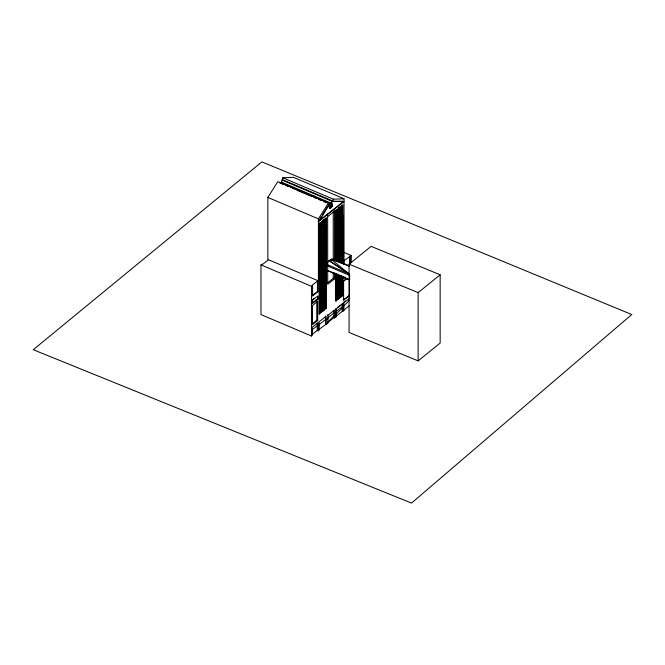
<?xml version="1.0" encoding="UTF-8"?>
<svg xmlns="http://www.w3.org/2000/svg" width="665" height="665" viewBox="0 0 665 665"><rect width="100%" height="100%" fill="white"/><g stroke="black" fill="none" stroke-linecap="round" stroke-linejoin="round"><path stroke-width="1" d="M328.41 203.074L318.435 218.876L318.435 280.921L267.862 259.466L267.862 197.43L277.837 181.628L328.41 203.074L329.109 204.878L319.333 220.847L342.675 202.11L342.675 201.271L332.118 201.304L331.81 203.432L332.417 205.834L330.696 208.087L329.823 208.345L329.183 207.763L329.715 205.236L329.192 203.897L328.726 204.305L330.563 205.028L330.497 204.089L330.389 204.953M331.145 205.527L330.904 202.95L331.145 203.856M332.558 205.161L331.519 204.213L280.863 182.725L281.561 182.127L282.766 177.755L293.44 177.331L344.013 198.777L344.029 264.138M281.869 179.999L332.442 201.445L333.34 199.201L344.013 198.777M329.823 208.345L329.591 207.38L330.372 205.776L328.834 205.119M321.187 216.782L319.35 220.364L318.111 221.42M322.276 215.061L328.784 204.737M327.504 262.875L328.984 260.697L331.112 259.217L333.24 259.051L349.25 265.834M349.374 300.297L343.273 306.523L343.788 306.748L335.625 314.462L336.099 316.731L336.049 308.959L342.733 303.706L337.853 307.031M318.535 329.732L327.953 322.899L327.953 315.227L334.528 310.056L334.528 317.97L333.863 317.687L327.779 322.467M329.025 204.371L329.782 203.274L331.328 203.931L331.087 204.579L331.087 203.025L331.328 203.931M330.904 204.504L330.497 204.089M349.075 264.171L371.095 246.349L440.155 274.795L440.155 343.065L418.135 360.887L349.075 332.45L349.075 264.171L418.135 292.617L440.155 274.795M331.112 259.217L349.133 273.913L328.984 260.697M311.544 331.37L312.234 330.813M312.06 334.52L317.263 330.43L318.178 330.821L318.178 322.616L312.234 327.288L312.234 335.493L311.544 336.033L260.971 314.587L260.971 264.886L261.869 264.18L262.484 264.446L268.477 259.732M318.435 221.553L327.396 214.113M334.445 259.558L334.445 208.976L344.013 201.453M339.15 207.098L337.92 208.062L338.643 208.369L339.873 207.405L339.15 207.098L339.15 215.41L337.92 216.374L338.643 216.682L339.873 215.718L339.873 207.405M341.502 213.731L341.502 205.468L342.276 204.862L342.276 213.124L341.502 213.731L342.808 213.357L342.808 205.086L342.034 205.693L342.034 213.964M334.445 273.115L334.445 278.926L327.729 284.204L327.629 214.213L334.345 208.935L334.345 211.229L327.729 216.549M326.058 217.962L325.443 218.453L326.407 218.112L325.784 226.832L326.407 226.341L326.407 218.112M335.285 210.581L336.315 210.182L336.315 218.436L335.625 218.984L335.625 210.73L336.315 210.182M323.165 220.29L322.168 221.071L323.448 220.406L323.165 228.685L322.459 229.583L323.448 228.802L323.448 220.406M319.125 223.656L320.065 223.141L320.065 231.37L319.316 231.96L319.125 223.656L320.065 223.141M324.146 219.766L325.202 218.935L325.202 227.397L324.146 228.228L323.813 219.625L324.146 228.228M320.738 230.888L320.738 222.6L321.76 221.802L321.486 229.965L320.738 230.888L321.76 230.082L321.76 221.802M341.054 206.981L341.054 214.205L339.89 215.119L341.444 214.371L341.444 206.117L340.281 207.031L340.281 215.285M335.285 218.835L335.975 218.295L335.975 210.04M319.125 231.877L319.873 231.287L319.873 223.066M323.813 228.087L324.877 227.255L324.877 218.793M338.036 217.147L336.889 218.045L336.889 209.774L338.036 208.877L338.036 217.147L337.313 216.84L337.313 209.6M325.218 228.344L326.415 227.929L326.415 308.136L325.659 308.735L325.659 228.527L326.415 227.929M341.611 263.431L341.286 215.726L339.94 216.782L339.94 262.276M338.394 261.461L338.394 218.22L339.574 217.297L339.857 262.717M341.86 262.916L341.86 215.468L342.733 214.778L342.891 263.332M319.125 233.606L319.99 233.174L319.99 313.439L319.325 313.955L319.125 233.606L319.99 233.174M341.611 215.867L340.264 216.923L340.264 262.417M342.026 262.983L342.026 215.535L342.891 214.845M320.705 312.725L320.705 232.559L321.719 231.769L321.486 311.835L320.705 312.725L321.719 311.935L321.719 231.769M322.309 311.594L322.309 231.179L323.414 230.306L323.14 310.605L322.309 311.594L323.414 310.721L323.414 230.306M324.03 310.073L324.03 229.799L325.143 228.918L324.869 309.084L324.03 310.073L325.143 309.2L325.143 228.918M338.685 261.586L338.685 218.344L339.857 217.422M317.454 281.112L312.134 285.293L312.617 285.493L312.617 295.875L312.134 295.676L317.454 291.494L317.454 281.112L318.435 280.921M343.606 263.955L343.606 261.012L351.253 255.518L343.622 252.276M311.544 336.033L311.544 286.332L312.617 285.493M344.013 261.204L343.606 261.012M327.271 283.107L333.24 278.411L333.24 272.608M312.617 295.875L317.937 291.694L317.937 281.312M311.985 300.065L314.346 298.211M343.414 278.286L345.035 277.014M311.985 303.248L317.504 298.909L317.504 296.524M317.961 299.109L312.45 303.448L312.45 300.264L317.961 295.925L317.961 299.109L317.504 298.909M343.182 281.112L346.814 278.261M317.72 301.328L312.467 305.459L312.467 324.719L317.72 320.588L317.72 301.328L316.798 300.937M347.238 278.444L343.606 281.295L343.606 300.181L349.416 295.617L349.416 278.718M325.218 308.552L325.983 307.945L325.983 227.738M339.857 276.108L339.857 297.721L338.685 298.643L339.574 297.604L339.574 275.983M341.286 275.692L341.286 296.374L339.94 297.43L339.94 275.717M342.891 276.74L342.891 295.302L342.026 295.992L342.733 295.235L342.733 276.665M319.125 313.872L319.782 313.348L319.782 233.091M338.136 274.396L338.136 299.233L336.839 300.248L336.839 274.371M336.365 273.805L336.365 300.755L335.725 301.262L335.725 273.273M341.611 275.834L341.611 296.515L340.264 297.571L340.264 275.859M312.292 323.739L316.798 320.197L316.798 301.952M343.182 300.006L349.416 295.617M345.534 300.879L343.273 302.658L343.788 302.874L349.815 298.136M312.06 329.857L317.263 325.767M318.851 324.819L325.476 319.616M327.28 318.194L333.863 313.024M335.625 311.935L342.309 306.673M318.178 326.149L319.2 325.351M326.141 319.898L327.953 318.477M334.528 313.306L336.049 312.109M342.733 306.856L343.788 306.025M349.3 305.734L343.273 310.472L343.788 310.696L343.788 302.874M335.675 316.557L342.309 311.345L342.309 303.523M318.178 330.821L319.2 330.023L319.2 321.694L326.141 316.241L326.141 324.562M334.528 317.97L336.099 316.731M342.309 311.345L343.788 310.696M329.408 208.17L330.696 208.087M332.442 201.445L342.999 201.404L342.675 202.11M349.167 266.108L332.317 259.732L330.189 261.204L349.133 273.913M327.729 264.836L349.632 274.13L349.632 279.948L327.729 270.655L341.777 276.05M282.766 177.755L333.34 199.201M282.309 179.6L332.882 201.054M341.502 205.468L342.034 205.693M281.561 182.127L331.81 203.432M331.145 203.374L330.754 204.005M332.143 204.163L330.48 202.875L329.782 203.473L330.031 204.089M330.389 204.296L330.954 206.765L330.372 205.776M279.89 182.991L283.681 184.604M285.584 185.402L288.427 186.607M292.218 188.22L294.113 189.026M296.956 190.232L312.126 196.665M314.021 197.463L316.864 198.669M318.759 199.475L321.602 200.68M323.498 201.487L326.349 202.692M330.389 204.612L331.32 205.601M332.417 205.834L331.353 206.79L331.76 206.965M328.585 204.754L329.715 205.236M342.276 213.124L342.808 213.357M339.15 215.41L339.873 215.718M267.862 197.43L318.435 218.876L319.35 220.364M320.738 222.6L320.464 230.772M324.03 229.799L323.755 309.957M320.705 232.559L320.472 312.633M327.729 266.083L349.632 275.368M333.24 278.411L334.445 278.926M260.971 264.886L311.544 286.332M338.136 299.233L337.729 274.221M317.454 291.494L317.937 291.694M336.365 300.755L335.775 300.505L335.775 273.556M336.049 308.959L335.625 308.776L336.049 314.645L334.528 316.191L333.863 315.908L327.28 322.616L327.953 322.899M325.983 307.945L326.415 308.136M327.28 314.944L327.953 315.227M326.266 323.656L326.931 323.946M316.798 320.197L317.72 320.588M332.309 272.467L349.607 279.857M418.135 292.617L418.135 360.887M351.253 255.518L351.253 262.775M350.147 256.382L350.147 263.257M349.724 256.2L349.724 264.055M343.738 276.648L343.738 278.427M342.733 214.778L342.733 263.257M342.733 303.706L342.733 311.519M342.026 276.391L342.026 295.992M341.86 276.324L341.86 295.917M341.286 215.726L341.286 263.29M339.574 217.297L339.574 262.6M338.643 208.369L338.643 216.682M338.685 274.969L338.685 298.643M338.394 274.844L338.394 298.527M338.136 261.968L338.136 218.502L336.839 219.517L336.839 260.921M337.729 218.328L337.729 260.763M336.365 261.362L336.365 219.899L335.725 220.406L335.725 260.83M335.775 219.65L335.775 260.082M333.863 310.588L333.863 317.687M333.24 211.794L333.24 259.051M325.784 218.602L325.784 226.832M325.443 219.483L325.443 226.682M325.476 315.958L325.476 324.279M322.459 221.187L322.459 229.583M319.316 223.731L319.316 231.96M319.325 233.698L319.325 313.955M319.25 220.331L319.25 220.797M317.263 323.115L317.263 330.43M631.75 314.528L411.502 503.097L33.25 349.715L261.869 161.903L631.75 314.528"/></g></svg>
